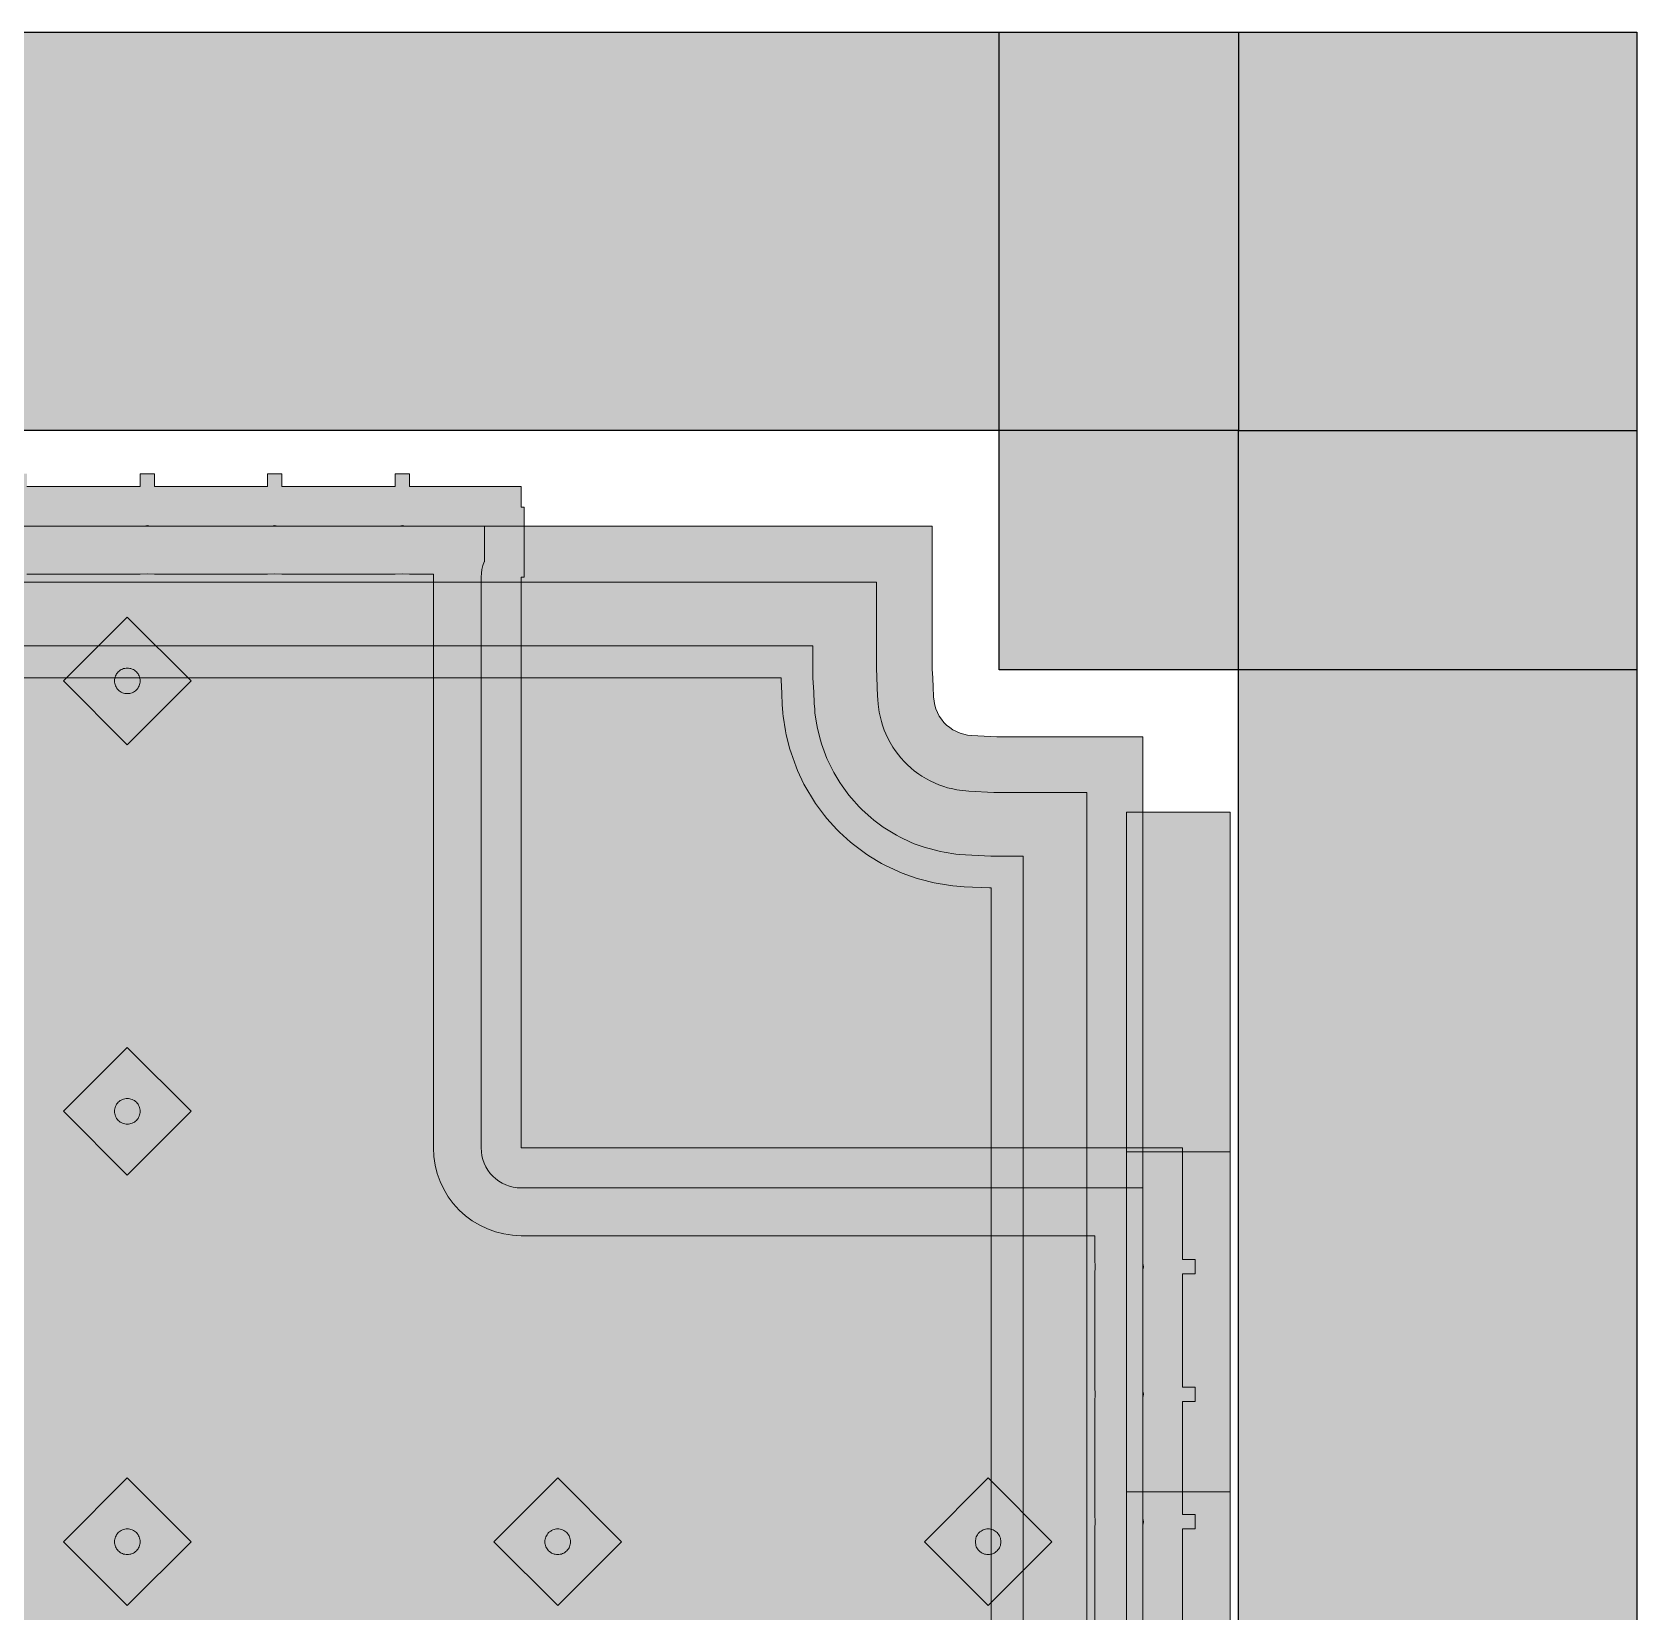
# Model space of a CAD drawing. Header units: metres. Extents: x 2172.2 to 2210.6, y 415.3 to 458.1.
# Drawn here: x 2192.755 to 2193.761, y 452.85 to 453.841 of the extents above; entities that cross this region are included whole.
import ezdxf

# ---------------------------------------------------------------- set-up
doc = ezdxf.new("R2010")
doc.units = ezdxf.units.M
for name, color, linetype, lineweight in [('NC_N1_BANQUETTES', 7, 'CONTINUOUS', 13), ('NC_N1_COLUMNS', 8, 'CONTINUOUS', 25), ('NC_N1_FLOOR_DECOR', 32, 'CONTINUOUS', 13), ('NC_N1_WALL_DECOR', 32, 'CONTINUOUS', 13), ('NC_N1_WALLS', 7, 'CONTINUOUS', 25)]:
    doc.layers.add(name, color=color, linetype=linetype, lineweight=lineweight)

# ---------------------------------------------------------------- blocks, each defined once
blk = doc.blocks.new('NC_N1_ARCHITECTURE')
at = {"layer": 'NC_N1_COLUMNS', "true_color": 0xe6e9ea}
blk.add_hatch(color=256, dxfattribs=at).paths.add_polyline_path([(3.361422, 19.841093), (3.761418, 19.841093), (3.761418, 19.441099), (3.36142, 19.441145)])
at = {"layer": 'NC_N1_WALLS', "true_color": 0xe7e6e1}
for points in [[(2.13642, 19.841097), (3.51142, 19.841097), (3.51142, 19.591097), (2.13642, 19.591097)], [(3.51142, 19.591097), (3.76142, 19.591097), (3.76142, 18.216097), (3.51142, 18.216097)]]:
    blk.add_hatch(color=256, dxfattribs=at).paths.add_polyline_path(points)
at = {"layer": 'NC_N1_COLUMNS', "linetype": 'CONTINUOUS', "lineweight": -2}
blk.add_lwpolyline([(3.361422, 19.841093), (3.761418, 19.841093), (3.761418, 19.441099), (3.36142, 19.441145)], close=True, dxfattribs=at)
at = {"layer": 'NC_N1_WALLS', "linetype": 'CONTINUOUS', "lineweight": -2}
for points in [[(2.13642, 19.841097), (3.51142, 19.841097), (3.51142, 19.591097), (2.13642, 19.591097)], [(3.51142, 19.591097), (3.76142, 19.591097), (3.76142, 18.216097), (3.51142, 18.216097)]]:
    blk.add_lwpolyline(points, close=True, dxfattribs=at)
blk = doc.blocks.new('NC_N1_MIXED_FLOOR_TRIANGLE_L_1')
at = {"true_color": 0xeff0ee}
h = blk.add_hatch(color=256, dxfattribs=at)
h.dxf.hatch_style = 1
h.paths.add_polyline_path([(3.3202, 19.4236), (3.3203, 19.423), (3.3205, 19.4212), (3.3209, 19.4188), (3.3217, 19.4165), (3.3226, 19.4142), (3.3238, 19.412), (3.3251, 19.41), (3.3267, 19.4081), (3.3284, 19.4064), (3.3303, 19.4048), (3.3323, 19.4034), (3.3345, 19.4023), (3.3368, 19.4013), (3.3391, 19.4006), (3.3415, 19.4001), (3.344, 19.3999), (3.3598, 19.3991), (3.3611, 19.3991), (3.4514, 19.3991), (3.4514, 11.707), (-4.3727, 19.5311), (3.3194, 19.5311), (3.3194, 19.4968), (3.3194, 19.4407), (3.3195, 19.4395), (3.3199, 19.4308)])
at = {"color": 0, "linetype": 'CONTINUOUS', "lineweight": -2, "true_color": 0xa5b2b8}
blk.add_lwpolyline([(-4.3727, 19.5311), (3.3194, 19.5311), (3.3194, 19.4968), (3.3194, 19.4407), (3.3195, 19.4395), (3.3199, 19.4308), (3.3202, 19.4236), (3.3203, 19.423), (3.3205, 19.4212), (3.3209, 19.4188), (3.3217, 19.4165), (3.3226, 19.4142), (3.3238, 19.412), (3.3251, 19.41), (3.3267, 19.4081), (3.3284, 19.4064), (3.3303, 19.4048), (3.3323, 19.4034), (3.3345, 19.4023), (3.3368, 19.4013), (3.3391, 19.4006), (3.3415, 19.4001), (3.344, 19.3999), (3.3598, 19.3991), (3.3611, 19.3991), (3.4514, 19.3991), (3.4514, 11.707)], dxfattribs=at)
at = {"color": 0, "linetype": 'CONTINUOUS', "lineweight": -2, "true_color": 0xa38246}
for points in [[(-4.2882, 19.4961), (3.2844, 19.4961), (3.2844, 19.4407), (3.2844, 19.4399), (3.2845, 19.4386), (3.2845, 19.4378), (3.2849, 19.4291), (3.2853, 19.4219), (3.2854, 19.4202), (3.2855, 19.4196), (3.2856, 19.4178), (3.2861, 19.4144), (3.2866, 19.412), (3.2875, 19.4086), (3.2882, 19.4063), (3.2893, 19.4031), (3.2903, 19.4008), (3.2917, 19.3977), (3.2929, 19.3955), (3.2947, 19.3926), (3.296, 19.3905), (3.2981, 19.3878), (3.2996, 19.3859), (3.3019, 19.3833), (3.3037, 19.3816), (3.3062, 19.3793), (3.3081, 19.3777), (3.3109, 19.3757), (3.3129, 19.3743), (3.3158, 19.3726), (3.318, 19.3714), (3.3211, 19.3699), (3.3234, 19.369), (3.3266, 19.3678), (3.329, 19.3671), (3.3323, 19.3663), (3.3347, 19.3658), (3.3381, 19.3653), (3.3405, 19.3651), (3.3423, 19.3649), (3.3581, 19.3642), (3.359, 19.3641), (3.3602, 19.3641), (3.3611, 19.3641), (3.4164, 19.3641), (3.4164, 11.7915)], [(-4.1433, 19.4361), (3.2245, 19.4361), (3.2246, 19.4348), (3.225, 19.4262), (3.2253, 19.419), (3.2257, 19.4143), (3.2257, 19.4137), (3.2259, 19.4119), (3.2273, 19.4027), (3.2278, 19.4003), (3.23, 19.3912), (3.2308, 19.3889), (3.2339, 19.3801), (3.2348, 19.3778), (3.2388, 19.3694), (3.24, 19.3672), (3.2448, 19.3592), (3.2461, 19.3572), (3.2517, 19.3497), (3.2532, 19.3478), (3.2595, 19.3409), (3.2612, 19.3392), (3.2681, 19.3329), (3.27, 19.3314), (3.2775, 19.3258), (3.2796, 19.3244), (3.2876, 19.3196), (3.2897, 19.3185), (3.2982, 19.3145), (3.3004, 19.3136), (3.3092, 19.3104), (3.3115, 19.3097), (3.3206, 19.3074), (3.323, 19.307), (3.3322, 19.3056), (3.3347, 19.3054), (3.3393, 19.305), (3.3552, 19.3042), (3.3564, 19.3042), (3.3564, 11.9364)]]:
    blk.add_lwpolyline(points, dxfattribs=at)
at = {"color": 0, "linetype": 'CONTINUOUS', "lineweight": -2, "true_color": 0x778fa0}
blk.add_lwpolyline([(-4.1916, 19.4561), (3.2444, 19.4561), (3.2444, 19.4407), (3.2444, 19.4389), (3.2445, 19.4377), (3.2445, 19.4358), (3.245, 19.4272), (3.2453, 19.42), (3.2456, 19.4163), (3.2457, 19.4157), (3.2458, 19.4139), (3.2469, 19.4066), (3.2474, 19.4042), (3.2492, 19.397), (3.2499, 19.3947), (3.2524, 19.3878), (3.2533, 19.3855), (3.2565, 19.3788), (3.2576, 19.3767), (3.2614, 19.3704), (3.2628, 19.3683), (3.2671, 19.3624), (3.2687, 19.3605), (3.2736, 19.3551), (3.2754, 19.3533), (3.2808, 19.3484), (3.2827, 19.3468), (3.2886, 19.3424), (3.2907, 19.3411), (3.297, 19.3373), (3.2992, 19.3361), (3.3058, 19.333), (3.3081, 19.332), (3.315, 19.3296), (3.3174, 19.3289), (3.3245, 19.3271), (3.3269, 19.3266), (3.3342, 19.3255), (3.3366, 19.3253), (3.3403, 19.325), (3.3561, 19.3242), (3.358, 19.3241), (3.3592, 19.3241), (3.3611, 19.3241), (3.3764, 19.3241), (3.3764, 11.8881)], dxfattribs=at)
blk = doc.blocks.new('NC_N1_UNIQUE_WALL_COMPOSITION_10')
at = {"true_color": 0xf6f5ef}
h = blk.add_hatch(color=256, dxfattribs=at)
h.dxf.hatch_style = 1
h.paths.add_polyline_path([(0.5328, -0.065), (0.5328, 0), (-0.5328, 0), (-0.5328, -0.065)])
at = {"color": 0, "linetype": 'CONTINUOUS', "lineweight": -2, "true_color": 0xa38246}
blk.add_lwpolyline([(0.5328, -0.065), (0.5328, 0), (-0.5328, 0), (-0.5328, -0.065)], close=True, dxfattribs=at)
for points in [[(-0.3197, -0.065), (-0.3197, 0)], [(-0.1066, -0.065), (-0.1066, 0)]]:
    blk.add_lwpolyline(points, dxfattribs=at)
blk = doc.blocks.new('NC_N1_TRIANGLE_L_BANQUETTE')
at = {"true_color": 0x778fa0}
h = blk.add_hatch(color=256, dxfattribs=at)
h.dxf.hatch_style = 1
h.paths.add_polyline_path([(0.027, 0.92), (0.027, 0.929), (0.035, 0.929), (0.035, 1), (0.027, 1), (0.027, 1.009), (0.035, 1.009), (0.035, 1.08), (0.027, 1.08), (0.027, 1.089), (0.035, 1.089), (0.035, 1.16), (0.027, 1.16), (0.027, 1.169), (0.035, 1.169), (0.035, 1.24), (0.027, 1.24), (0.027, 1.249), (0.035, 1.249), (0.035, 1.32), (0.027, 1.32), (0.027, 1.329), (0.035, 1.329), (0.035, 1.4), (0.027, 1.4), (0.027, 1.409), (0.035, 1.409), (0.035, 1.48), (0.027, 1.48), (0.027, 1.489), (0.035, 1.489), (0.035, 1.56), (0.027, 1.56), (0.027, 1.569), (0.035, 1.569), (0.035, 1.64), (0.027, 1.64), (0.027, 1.649), (0.035, 1.649), (0.035, 1.72), (0.027, 1.72), (0.027, 1.729), (0.035, 1.729), (0.035, 1.8), (0.027, 1.8), (0.027, 1.809), (0.035, 1.809), (0.035, 1.88), (0.027, 1.88), (0.027, 1.889), (0.035, 1.889), (0.035, 1.96), (0.027, 1.96), (0.027, 1.969), (0.035, 1.969), (0.035, 2.04), (0.027, 2.04), (0.027, 2.049), (0.035, 2.049), (0.035, 2.12), (0.027, 2.12), (0.027, 2.129), (0.035, 2.129), (0.035, 2.2), (0.027, 2.2), (0.027, 2.209), (0.035, 2.209), (0.035, 2.28), (0.027, 2.28), (0.027, 2.289), (0.035, 2.289), (0.035, 2.36), (0.027, 2.36), (0.027, 2.369), (0.035, 2.369), (0.035, 2.44), (0.027, 2.44), (0.027, 2.449), (0.035, 2.449), (0.035, 2.52), (0.027, 2.52), (0.027, 2.529), (0.035, 2.529), (0.035, 2.6), (0.027, 2.6), (0.027, 2.609), (0.035, 2.609), (0.035, 2.68), (0.027, 2.68), (0.027, 2.689), (0.035, 2.689), (0.035, 2.76), (0.027, 2.76), (0.027, 2.769), (0.035, 2.769), (0.035, 2.84), (0.027, 2.84), (0.027, 2.849), (0.035, 2.849), (0.035, 2.92), (0.027, 2.92), (0.027, 2.929), (0.035, 2.929), (0.035, 3), (0.027, 3), (0.027, 3.009), (0.035, 3.009), (0.035, 3.08), (0.027, 3.08), (0.027, 3.089), (0.035, 3.089), (0.035, 3.16), (0.027, 3.16), (0.027, 3.169), (0.035, 3.169), (0.035, 3.24), (0.027, 3.24), (0.027, 3.249), (0.035, 3.249), (0.035, 3.32), (0.027, 3.32), (0.027, 3.329), (0.035, 3.329), (0.035, 3.4), (0.027, 3.4), (0.027, 3.409), (0.035, 3.409), (0.035, 3.48), (0.027, 3.48), (0.027, 3.489), (0.035, 3.489), (0.035, 3.56), (0.027, 3.56), (0.027, 3.569), (0.035, 3.569), (0.035, 3.64), (0.027, 3.64), (0.027, 3.649), (0.035, 3.649), (0.035, 3.72), (0.027, 3.72), (0.027, 3.729), (0.035, 3.729), (0.035, 3.8), (0.027, 3.8), (0.027, 3.809), (0.035, 3.809), (0.035, 3.88), (0.027, 3.88), (0.027, 3.889), (0.035, 3.889), (0.035, 3.96), (0.027, 3.96), (0.027, 3.969), (0.035, 3.969), (0.035, 4.04), (0.027, 4.04), (0.027, 4.049), (0.035, 4.049), (0.035, 4.12), (0.027, 4.12), (0.027, 4.129), (0.035, 4.129), (0.035, 4.2), (0.027, 4.2), (0.027, 4.209), (0.035, 4.209), (0.035, 4.28), (0.027, 4.28), (0.027, 4.289), (0.035, 4.289), (0.035, 4.35), (0.8, 4.35), (0.8, 0.8), (4.35, 0.8), (4.35, 0.035), (4.289, 0.035), (4.289, 0.027), (4.28, 0.027), (4.28, 0.035), (4.209, 0.035), (4.209, 0.027), (4.2, 0.027), (4.2, 0.035), (4.129, 0.035), (4.129, 0.027), (4.12, 0.027), (4.12, 0.035), (4.049, 0.035), (4.049, 0.027), (4.04, 0.027), (4.04, 0.035), (3.969, 0.035), (3.969, 0.027), (3.96, 0.027), (3.96, 0.035), (3.889, 0.035), (3.889, 0.027), (3.88, 0.027), (3.88, 0.035), (3.809, 0.035), (3.809, 0.027), (3.8, 0.027), (3.8, 0.035), (3.729, 0.035), (3.729, 0.027), (3.72, 0.027), (3.72, 0.035), (3.649, 0.035), (3.649, 0.027), (3.64, 0.027), (3.64, 0.035), (3.569, 0.035), (3.569, 0.027), (3.56, 0.027), (3.56, 0.035), (3.489, 0.035), (3.489, 0.027), (3.48, 0.027), (3.48, 0.035), (3.409, 0.035), (3.409, 0.027), (3.4, 0.027), (3.4, 0.035), (3.329, 0.035), (3.329, 0.027), (3.32, 0.027), (3.32, 0.035), (3.249, 0.035), (3.249, 0.027), (3.24, 0.027), (3.24, 0.035), (3.169, 0.035), (3.169, 0.027), (3.16, 0.027), (3.16, 0.035), (3.089, 0.035), (3.089, 0.027), (3.08, 0.027), (3.08, 0.035), (3.009, 0.035), (3.009, 0.027), (3, 0.027), (3, 0.035), (2.929, 0.035), (2.929, 0.027), (2.92, 0.027), (2.92, 0.035), (2.849, 0.035), (2.849, 0.027), (2.84, 0.027), (2.84, 0.035), (2.769, 0.035), (2.769, 0.027), (2.76, 0.027), (2.76, 0.035), (2.689, 0.035), (2.689, 0.027), (2.68, 0.027), (2.68, 0.035), (2.609, 0.035), (2.609, 0.027), (2.6, 0.027), (2.6, 0.035), (2.529, 0.035), (2.529, 0.027), (2.52, 0.027), (2.52, 0.035), (2.449, 0.035), (2.449, 0.027), (2.44, 0.027), (2.44, 0.035), (2.369, 0.035), (2.369, 0.027), (2.36, 0.027), (2.36, 0.035), (2.289, 0.035), (2.289, 0.027), (2.28, 0.027), (2.28, 0.035), (2.209, 0.035), (2.209, 0.027), (2.2, 0.027), (2.2, 0.035), (2.129, 0.035), (2.129, 0.027), (2.12, 0.027), (2.12, 0.035), (2.049, 0.035), (2.049, 0.027), (2.04, 0.027), (2.04, 0.035), (1.969, 0.035), (1.969, 0.027), (1.96, 0.027), (1.96, 0.035), (1.889, 0.035), (1.889, 0.027), (1.88, 0.027), (1.88, 0.035), (1.809, 0.035), (1.809, 0.027), (1.8, 0.027), (1.8, 0.035), (1.729, 0.035), (1.729, 0.027), (1.72, 0.027), (1.72, 0.035), (1.649, 0.035), (1.649, 0.027), (1.64, 0.027), (1.64, 0.035), (1.569, 0.035), (1.569, 0.027), (1.56, 0.027), (1.56, 0.035), (1.489, 0.035), (1.489, 0.027), (1.48, 0.027), (1.48, 0.035), (1.409, 0.035), (1.409, 0.027), (1.4, 0.027), (1.4, 0.035), (1.329, 0.035), (1.329, 0.027), (1.32, 0.027), (1.32, 0.035), (1.249, 0.035), (1.249, 0.027), (1.24, 0.027), (1.24, 0.035), (1.169, 0.035), (1.169, 0.027), (1.16, 0.027), (1.16, 0.035), (1.089, 0.035), (1.089, 0.027), (1.08, 0.027), (1.08, 0.035), (1.009, 0.035), (1.009, 0.027), (1, 0.027), (1, 0.035), (0.929, 0.035), (0.929, 0.027), (0.92, 0.027), (0.92, 0.035), (0.849, 0.035), (0.849, 0.027), (0.84, 0.027), (0.84, 0.035), (0.769, 0.035), (0.769, 0.027), (0.76, 0.027), (0.76, 0.035), (0.689, 0.035), (0.689, 0.027), (0.68, 0.027), (0.68, 0.035), (0.609, 0.035), (0.609, 0.027), (0.6, 0.027), (0.6, 0.035), (0.529, 0.035), (0.529, 0.027), (0.52, 0.027), (0.52, 0.035), (0.45, 0.035), (0.45, 0.048), (0.448, 0.048), (0.448, 0.092), (0.45, 0.092), (0.45, 0.45), (0.035, 0.45), (0.035, 0.52), (0.027, 0.52), (0.027, 0.529), (0.035, 0.529), (0.035, 0.6), (0.027, 0.6), (0.027, 0.609), (0.035, 0.609), (0.035, 0.68), (0.027, 0.68), (0.027, 0.689), (0.035, 0.689), (0.035, 0.76), (0.027, 0.76), (0.027, 0.769), (0.035, 0.769), (0.035, 0.84), (0.027, 0.84), (0.027, 0.849), (0.035, 0.849), (0.035, 0.92)])
at = {"true_color": 0xa38246}
h = blk.add_hatch(color=256, dxfattribs=at)
h.dxf.hatch_style = 1
h.paths.add_polyline_path([(0.165, 0.697), (0.165, 0.6962), (0.1648, 0.6954), (0.1647, 0.6947), (0.1644, 0.6939), (0.1641, 0.6932), (0.1637, 0.6926), (0.1632, 0.6919), (0.1627, 0.6913), (0.1621, 0.6908), (0.1614, 0.6903), (0.1608, 0.6899), (0.1601, 0.6896), (0.1593, 0.6893), (0.1586, 0.6892), (0.1578, 0.689), (0.157, 0.689), (0.1562, 0.689), (0.1554, 0.6892), (0.1547, 0.6893), (0.1539, 0.6896), (0.1532, 0.6899), (0.1526, 0.6903), (0.1519, 0.6908), (0.1513, 0.6913), (0.1508, 0.6919), (0.1503, 0.6926), (0.1499, 0.6932), (0.1496, 0.6939), (0.1493, 0.6947), (0.1492, 0.6954), (0.149, 0.6962), (0.149, 0.697), (0.149, 0.6978), (0.1492, 0.6986), (0.1493, 0.6993), (0.1496, 0.7001), (0.1499, 0.7008), (0.1503, 0.7014), (0.1508, 0.7021), (0.1513, 0.7027), (0.1519, 0.7032), (0.1526, 0.7037), (0.1532, 0.7041), (0.1539, 0.7044), (0.1547, 0.7047), (0.1554, 0.7048), (0.1562, 0.705), (0.157, 0.705), (0.1578, 0.705), (0.1586, 0.7048), (0.1593, 0.7047), (0.1601, 0.7044), (0.1608, 0.7041), (0.1614, 0.7037), (0.1621, 0.7032), (0.1627, 0.7027), (0.1632, 0.7021), (0.1637, 0.7014), (0.1641, 0.7008), (0.1644, 0.7001), (0.1647, 0.6993), (0.1648, 0.6986), (0.165, 0.6978)])
h = blk.add_hatch(color=256, dxfattribs=at)
h.dxf.hatch_style = 1
h.paths.add_polyline_path([(0.435, 0.697), (0.435, 0.6962), (0.4348, 0.6954), (0.4347, 0.6947), (0.4344, 0.6939), (0.4341, 0.6932), (0.4337, 0.6926), (0.4332, 0.6919), (0.4327, 0.6913), (0.4321, 0.6908), (0.4314, 0.6903), (0.4308, 0.6899), (0.4301, 0.6896), (0.4293, 0.6893), (0.4286, 0.6892), (0.4278, 0.689), (0.427, 0.689), (0.4262, 0.689), (0.4254, 0.6892), (0.4247, 0.6893), (0.4239, 0.6896), (0.4232, 0.6899), (0.4226, 0.6903), (0.4219, 0.6908), (0.4213, 0.6913), (0.4208, 0.6919), (0.4203, 0.6926), (0.4199, 0.6932), (0.4196, 0.6939), (0.4193, 0.6947), (0.4192, 0.6954), (0.419, 0.6962), (0.419, 0.697), (0.419, 0.6978), (0.4192, 0.6986), (0.4193, 0.6993), (0.4196, 0.7001), (0.4199, 0.7008), (0.4203, 0.7014), (0.4208, 0.7021), (0.4213, 0.7027), (0.4219, 0.7032), (0.4226, 0.7037), (0.4232, 0.7041), (0.4239, 0.7044), (0.4247, 0.7047), (0.4254, 0.7048), (0.4262, 0.705), (0.427, 0.705), (0.4278, 0.705), (0.4286, 0.7048), (0.4293, 0.7047), (0.4301, 0.7044), (0.4308, 0.7041), (0.4314, 0.7037), (0.4321, 0.7032), (0.4327, 0.7027), (0.4332, 0.7021), (0.4337, 0.7014), (0.4341, 0.7008), (0.4344, 0.7001), (0.4347, 0.6993), (0.4348, 0.6986), (0.435, 0.6978)])
h = blk.add_hatch(color=256, dxfattribs=at)
h.dxf.hatch_style = 1
h.paths.add_polyline_path([(0.705, 0.697), (0.705, 0.6962), (0.7048, 0.6954), (0.7047, 0.6947), (0.7044, 0.6939), (0.7041, 0.6932), (0.7037, 0.6926), (0.7032, 0.6919), (0.7027, 0.6913), (0.7021, 0.6908), (0.7014, 0.6903), (0.7008, 0.6899), (0.7001, 0.6896), (0.6993, 0.6893), (0.6986, 0.6892), (0.6978, 0.689), (0.697, 0.689), (0.6962, 0.689), (0.6954, 0.6892), (0.6947, 0.6893), (0.6939, 0.6896), (0.6932, 0.6899), (0.6926, 0.6903), (0.6919, 0.6908), (0.6913, 0.6913), (0.6908, 0.6919), (0.6903, 0.6926), (0.6899, 0.6932), (0.6896, 0.6939), (0.6893, 0.6947), (0.6892, 0.6954), (0.689, 0.6962), (0.689, 0.697), (0.689, 0.6978), (0.6892, 0.6986), (0.6893, 0.6993), (0.6896, 0.7001), (0.6899, 0.7008), (0.6903, 0.7014), (0.6908, 0.7021), (0.6913, 0.7027), (0.6919, 0.7032), (0.6926, 0.7037), (0.6932, 0.7041), (0.6939, 0.7044), (0.6947, 0.7047), (0.6954, 0.7048), (0.6962, 0.705), (0.697, 0.705), (0.6978, 0.705), (0.6986, 0.7048), (0.6993, 0.7047), (0.7001, 0.7044), (0.7008, 0.7041), (0.7014, 0.7037), (0.7021, 0.7032), (0.7027, 0.7027), (0.7032, 0.7021), (0.7037, 0.7014), (0.7041, 0.7008), (0.7044, 0.7001), (0.7047, 0.6993), (0.7048, 0.6986), (0.705, 0.6978)])
h = blk.add_hatch(color=256, dxfattribs=at)
h.dxf.hatch_style = 1
h.paths.add_polyline_path([(0.705, 0.427), (0.705, 0.4262), (0.7048, 0.4254), (0.7047, 0.4247), (0.7044, 0.4239), (0.7041, 0.4232), (0.7037, 0.4226), (0.7032, 0.4219), (0.7027, 0.4213), (0.7021, 0.4208), (0.7014, 0.4203), (0.7008, 0.4199), (0.7001, 0.4196), (0.6993, 0.4193), (0.6986, 0.4192), (0.6978, 0.419), (0.697, 0.419), (0.6962, 0.419), (0.6954, 0.4192), (0.6947, 0.4193), (0.6939, 0.4196), (0.6932, 0.4199), (0.6926, 0.4203), (0.6919, 0.4208), (0.6913, 0.4213), (0.6908, 0.4219), (0.6903, 0.4226), (0.6899, 0.4232), (0.6896, 0.4239), (0.6893, 0.4247), (0.6892, 0.4254), (0.689, 0.4262), (0.689, 0.427), (0.689, 0.4278), (0.6892, 0.4286), (0.6893, 0.4293), (0.6896, 0.4301), (0.6899, 0.4308), (0.6903, 0.4314), (0.6908, 0.4321), (0.6913, 0.4327), (0.6919, 0.4332), (0.6926, 0.4337), (0.6932, 0.4341), (0.6939, 0.4344), (0.6947, 0.4347), (0.6954, 0.4348), (0.6962, 0.435), (0.697, 0.435), (0.6978, 0.435), (0.6986, 0.4348), (0.6993, 0.4347), (0.7001, 0.4344), (0.7008, 0.4341), (0.7014, 0.4337), (0.7021, 0.4332), (0.7027, 0.4327), (0.7032, 0.4321), (0.7037, 0.4314), (0.7041, 0.4308), (0.7044, 0.4301), (0.7047, 0.4293), (0.7048, 0.4286), (0.705, 0.4278)])
h = blk.add_hatch(color=256, dxfattribs=at)
h.dxf.hatch_style = 1
h.paths.add_polyline_path([(0.705, 0.157), (0.705, 0.1562), (0.7048, 0.1554), (0.7047, 0.1547), (0.7044, 0.1539), (0.7041, 0.1532), (0.7037, 0.1526), (0.7032, 0.1519), (0.7027, 0.1513), (0.7021, 0.1508), (0.7014, 0.1503), (0.7008, 0.1499), (0.7001, 0.1496), (0.6993, 0.1493), (0.6986, 0.1492), (0.6978, 0.149), (0.697, 0.149), (0.6962, 0.149), (0.6954, 0.1492), (0.6947, 0.1493), (0.6939, 0.1496), (0.6932, 0.1499), (0.6926, 0.1503), (0.6919, 0.1508), (0.6913, 0.1513), (0.6908, 0.1519), (0.6903, 0.1526), (0.6899, 0.1532), (0.6896, 0.1539), (0.6893, 0.1547), (0.6892, 0.1554), (0.689, 0.1562), (0.689, 0.157), (0.689, 0.1578), (0.6892, 0.1586), (0.6893, 0.1593), (0.6896, 0.1601), (0.6899, 0.1608), (0.6903, 0.1614), (0.6908, 0.1621), (0.6913, 0.1627), (0.6919, 0.1632), (0.6926, 0.1637), (0.6932, 0.1641), (0.6939, 0.1644), (0.6947, 0.1647), (0.6954, 0.1648), (0.6962, 0.165), (0.697, 0.165), (0.6978, 0.165), (0.6986, 0.1648), (0.6993, 0.1647), (0.7001, 0.1644), (0.7008, 0.1641), (0.7014, 0.1637), (0.7021, 0.1632), (0.7027, 0.1627), (0.7032, 0.1621), (0.7037, 0.1614), (0.7041, 0.1608), (0.7044, 0.1601), (0.7047, 0.1593), (0.7048, 0.1586), (0.705, 0.1578)])
at = {"color": 0, "linetype": 'CONTINUOUS', "lineweight": -2, "true_color": 0x2d3540}
blk.add_lwpolyline([(0.76, 0.035), (0.689, 0.035), (0.689, 0.027), (0.68, 0.027), (0.68, 0.035), (0.609, 0.035), (0.609, 0.027), (0.6, 0.027), (0.6, 0.035), (0.529, 0.035), (0.529, 0.027), (0.52, 0.027), (0.52, 0.035), (0.45, 0.035), (0.45, 0.048), (0.448, 0.048), (0.448, 0.092), (0.45, 0.092), (0.45, 0.45), (0.035, 0.45), (0.035, 0.52), (0.027, 0.52), (0.027, 0.529), (0.035, 0.529), (0.035, 0.6), (0.027, 0.6), (0.027, 0.609), (0.035, 0.609), (0.035, 0.68), (0.027, 0.68), (0.027, 0.689), (0.035, 0.689), (0.035, 0.76)], dxfattribs=at)
at = {"color": 0, "linetype": 'CONTINUOUS', "lineweight": -2, "true_color": 0xa38246}
for points in [[(0.76, 0.06), (0.689, 0.06), (0.6865, 0.0599), (0.6845, 0.0596), (0.6825, 0.0599), (0.68, 0.06), (0.609, 0.06), (0.6065, 0.0599), (0.6045, 0.0596), (0.6025, 0.0599), (0.6, 0.06), (0.529, 0.06), (0.5265, 0.0599), (0.5245, 0.0596), (0.5225, 0.0599), (0.52, 0.06), (0.473, 0.06), (0.473, 0.0822), (0.4731, 0.0824), (0.4739, 0.0847), (0.4745, 0.0871), (0.4749, 0.0895), (0.475, 0.092), (0.475, 0.45), (0.4749, 0.4525), (0.4745, 0.4549), (0.4739, 0.4573), (0.4731, 0.4596), (0.472, 0.4618), (0.4708, 0.4639), (0.4693, 0.4659), (0.4677, 0.4677), (0.4659, 0.4693), (0.4639, 0.4708), (0.4618, 0.472), (0.4596, 0.4731), (0.4573, 0.4739), (0.4549, 0.4745), (0.4525, 0.4749), (0.45, 0.475), (0.06, 0.475), (0.06, 0.52), (0.0599, 0.5225), (0.0596, 0.5245), (0.0599, 0.5265), (0.06, 0.529), (0.06, 0.6), (0.0599, 0.6025), (0.0596, 0.6045), (0.0599, 0.6065), (0.06, 0.609), (0.06, 0.68), (0.0599, 0.6825), (0.0596, 0.6845), (0.0599, 0.6865), (0.06, 0.689), (0.06, 0.76)], [(0.76, 0.09), (0.689, 0.09), (0.6845, 0.0898), (0.68, 0.09), (0.609, 0.09), (0.6045, 0.0898), (0.6, 0.09), (0.529, 0.09), (0.5245, 0.0898), (0.52, 0.09), (0.5049, 0.09), (0.505, 0.092), (0.505, 0.45), (0.5047, 0.4554), (0.5039, 0.4607), (0.5026, 0.466), (0.5008, 0.471), (0.4985, 0.4759), (0.4957, 0.4806), (0.4925, 0.4849), (0.4889, 0.4889), (0.4849, 0.4925), (0.4806, 0.4957), (0.4759, 0.4985), (0.471, 0.5008), (0.466, 0.5026), (0.4607, 0.5039), (0.4554, 0.5047), (0.45, 0.505), (0.09, 0.505), (0.09, 0.52), (0.0898, 0.5245), (0.09, 0.529), (0.09, 0.6), (0.0898, 0.6045), (0.09, 0.609), (0.09, 0.68), (0.0898, 0.6845), (0.09, 0.689), (0.09, 0.76)]]:
    blk.add_lwpolyline(points, dxfattribs=at)
at = {"color": 0, "linetype": 'CONTINUOUS', "lineweight": -2, "true_color": 0xbfccd3}
for points in [[(0.157, 0.657), (0.197, 0.697), (0.157, 0.737), (0.117, 0.697)], [(0.427, 0.657), (0.467, 0.697), (0.427, 0.737), (0.387, 0.697)], [(0.697, 0.657), (0.737, 0.697), (0.697, 0.737), (0.657, 0.697)], [(0.697, 0.387), (0.737, 0.427), (0.697, 0.467), (0.657, 0.427)], [(0.697, 0.117), (0.737, 0.157), (0.697, 0.197), (0.657, 0.157)]]:
    blk.add_lwpolyline(points, close=True, dxfattribs=at)
at = {"color": 0, "linetype": 'CONTINUOUS', "lineweight": -2}
for points in [[(0.165, 0.697), (0.165, 0.6962), (0.1648, 0.6954), (0.1647, 0.6947), (0.1644, 0.6939), (0.1641, 0.6932), (0.1637, 0.6926), (0.1632, 0.6919), (0.1627, 0.6913), (0.1621, 0.6908), (0.1614, 0.6903), (0.1608, 0.6899), (0.1601, 0.6896), (0.1593, 0.6893), (0.1586, 0.6892), (0.1578, 0.689), (0.157, 0.689), (0.1562, 0.689), (0.1554, 0.6892), (0.1547, 0.6893), (0.1539, 0.6896), (0.1532, 0.6899), (0.1526, 0.6903), (0.1519, 0.6908), (0.1513, 0.6913), (0.1508, 0.6919), (0.1503, 0.6926), (0.1499, 0.6932), (0.1496, 0.6939), (0.1493, 0.6947), (0.1492, 0.6954), (0.149, 0.6962), (0.149, 0.697), (0.149, 0.6978), (0.1492, 0.6986), (0.1493, 0.6993), (0.1496, 0.7001), (0.1499, 0.7008), (0.1503, 0.7014), (0.1508, 0.7021), (0.1513, 0.7027), (0.1519, 0.7032), (0.1526, 0.7037), (0.1532, 0.7041), (0.1539, 0.7044), (0.1547, 0.7047), (0.1554, 0.7048), (0.1562, 0.705), (0.157, 0.705), (0.1578, 0.705), (0.1586, 0.7048), (0.1593, 0.7047), (0.1601, 0.7044), (0.1608, 0.7041), (0.1614, 0.7037), (0.1621, 0.7032), (0.1627, 0.7027), (0.1632, 0.7021), (0.1637, 0.7014), (0.1641, 0.7008), (0.1644, 0.7001), (0.1647, 0.6993), (0.1648, 0.6986), (0.165, 0.6978)], [(0.435, 0.697), (0.435, 0.6962), (0.4348, 0.6954), (0.4347, 0.6947), (0.4344, 0.6939), (0.4341, 0.6932), (0.4337, 0.6926), (0.4332, 0.6919), (0.4327, 0.6913), (0.4321, 0.6908), (0.4314, 0.6903), (0.4308, 0.6899), (0.4301, 0.6896), (0.4293, 0.6893), (0.4286, 0.6892), (0.4278, 0.689), (0.427, 0.689), (0.4262, 0.689), (0.4254, 0.6892), (0.4247, 0.6893), (0.4239, 0.6896), (0.4232, 0.6899), (0.4226, 0.6903), (0.4219, 0.6908), (0.4213, 0.6913), (0.4208, 0.6919), (0.4203, 0.6926), (0.4199, 0.6932), (0.4196, 0.6939), (0.4193, 0.6947), (0.4192, 0.6954), (0.419, 0.6962), (0.419, 0.697), (0.419, 0.6978), (0.4192, 0.6986), (0.4193, 0.6993), (0.4196, 0.7001), (0.4199, 0.7008), (0.4203, 0.7014), (0.4208, 0.7021), (0.4213, 0.7027), (0.4219, 0.7032), (0.4226, 0.7037), (0.4232, 0.7041), (0.4239, 0.7044), (0.4247, 0.7047), (0.4254, 0.7048), (0.4262, 0.705), (0.427, 0.705), (0.4278, 0.705), (0.4286, 0.7048), (0.4293, 0.7047), (0.4301, 0.7044), (0.4308, 0.7041), (0.4314, 0.7037), (0.4321, 0.7032), (0.4327, 0.7027), (0.4332, 0.7021), (0.4337, 0.7014), (0.4341, 0.7008), (0.4344, 0.7001), (0.4347, 0.6993), (0.4348, 0.6986), (0.435, 0.6978)], [(0.705, 0.697), (0.705, 0.6962), (0.7048, 0.6954), (0.7047, 0.6947), (0.7044, 0.6939), (0.7041, 0.6932), (0.7037, 0.6926), (0.7032, 0.6919), (0.7027, 0.6913), (0.7021, 0.6908), (0.7014, 0.6903), (0.7008, 0.6899), (0.7001, 0.6896), (0.6993, 0.6893), (0.6986, 0.6892), (0.6978, 0.689), (0.697, 0.689), (0.6962, 0.689), (0.6954, 0.6892), (0.6947, 0.6893), (0.6939, 0.6896), (0.6932, 0.6899), (0.6926, 0.6903), (0.6919, 0.6908), (0.6913, 0.6913), (0.6908, 0.6919), (0.6903, 0.6926), (0.6899, 0.6932), (0.6896, 0.6939), (0.6893, 0.6947), (0.6892, 0.6954), (0.689, 0.6962), (0.689, 0.697), (0.689, 0.6978), (0.6892, 0.6986), (0.6893, 0.6993), (0.6896, 0.7001), (0.6899, 0.7008), (0.6903, 0.7014), (0.6908, 0.7021), (0.6913, 0.7027), (0.6919, 0.7032), (0.6926, 0.7037), (0.6932, 0.7041), (0.6939, 0.7044), (0.6947, 0.7047), (0.6954, 0.7048), (0.6962, 0.705), (0.697, 0.705), (0.6978, 0.705), (0.6986, 0.7048), (0.6993, 0.7047), (0.7001, 0.7044), (0.7008, 0.7041), (0.7014, 0.7037), (0.7021, 0.7032), (0.7027, 0.7027), (0.7032, 0.7021), (0.7037, 0.7014), (0.7041, 0.7008), (0.7044, 0.7001), (0.7047, 0.6993), (0.7048, 0.6986), (0.705, 0.6978)], [(0.705, 0.427), (0.705, 0.4262), (0.7048, 0.4254), (0.7047, 0.4247), (0.7044, 0.4239), (0.7041, 0.4232), (0.7037, 0.4226), (0.7032, 0.4219), (0.7027, 0.4213), (0.7021, 0.4208), (0.7014, 0.4203), (0.7008, 0.4199), (0.7001, 0.4196), (0.6993, 0.4193), (0.6986, 0.4192), (0.6978, 0.419), (0.697, 0.419), (0.6962, 0.419), (0.6954, 0.4192), (0.6947, 0.4193), (0.6939, 0.4196), (0.6932, 0.4199), (0.6926, 0.4203), (0.6919, 0.4208), (0.6913, 0.4213), (0.6908, 0.4219), (0.6903, 0.4226), (0.6899, 0.4232), (0.6896, 0.4239), (0.6893, 0.4247), (0.6892, 0.4254), (0.689, 0.4262), (0.689, 0.427), (0.689, 0.4278), (0.6892, 0.4286), (0.6893, 0.4293), (0.6896, 0.4301), (0.6899, 0.4308), (0.6903, 0.4314), (0.6908, 0.4321), (0.6913, 0.4327), (0.6919, 0.4332), (0.6926, 0.4337), (0.6932, 0.4341), (0.6939, 0.4344), (0.6947, 0.4347), (0.6954, 0.4348), (0.6962, 0.435), (0.697, 0.435), (0.6978, 0.435), (0.6986, 0.4348), (0.6993, 0.4347), (0.7001, 0.4344), (0.7008, 0.4341), (0.7014, 0.4337), (0.7021, 0.4332), (0.7027, 0.4327), (0.7032, 0.4321), (0.7037, 0.4314), (0.7041, 0.4308), (0.7044, 0.4301), (0.7047, 0.4293), (0.7048, 0.4286), (0.705, 0.4278)], [(0.705, 0.157), (0.705, 0.1562), (0.7048, 0.1554), (0.7047, 0.1547), (0.7044, 0.1539), (0.7041, 0.1532), (0.7037, 0.1526), (0.7032, 0.1519), (0.7027, 0.1513), (0.7021, 0.1508), (0.7014, 0.1503), (0.7008, 0.1499), (0.7001, 0.1496), (0.6993, 0.1493), (0.6986, 0.1492), (0.6978, 0.149), (0.697, 0.149), (0.6962, 0.149), (0.6954, 0.1492), (0.6947, 0.1493), (0.6939, 0.1496), (0.6932, 0.1499), (0.6926, 0.1503), (0.6919, 0.1508), (0.6913, 0.1513), (0.6908, 0.1519), (0.6903, 0.1526), (0.6899, 0.1532), (0.6896, 0.1539), (0.6893, 0.1547), (0.6892, 0.1554), (0.689, 0.1562), (0.689, 0.157), (0.689, 0.1578), (0.6892, 0.1586), (0.6893, 0.1593), (0.6896, 0.1601), (0.6899, 0.1608), (0.6903, 0.1614), (0.6908, 0.1621), (0.6913, 0.1627), (0.6919, 0.1632), (0.6926, 0.1637), (0.6932, 0.1641), (0.6939, 0.1644), (0.6947, 0.1647), (0.6954, 0.1648), (0.6962, 0.165), (0.697, 0.165), (0.6978, 0.165), (0.6986, 0.1648), (0.6993, 0.1647), (0.7001, 0.1644), (0.7008, 0.1641), (0.7014, 0.1637), (0.7021, 0.1632), (0.7027, 0.1627), (0.7032, 0.1621), (0.7037, 0.1614), (0.7041, 0.1608), (0.7044, 0.1601), (0.7047, 0.1593), (0.7048, 0.1586), (0.705, 0.1578)]]:
    blk.add_lwpolyline(points, close=True, dxfattribs=at)

msp = doc.modelspace()

# ---------------------------------------------------------------- block references
at = {"layer": 'NC_N1_BANQUETTES', "linetype": 'CONTINUOUS', "rotation": -180}
msp.add_blockref('NC_N1_TRIANGLE_L_BANQUETTE', (2193.5114, 453.5911), dxfattribs=at)
at = {"layer": 'NC_N1_FLOOR_DECOR', "linetype": 'CONTINUOUS'}
msp.add_blockref('NC_N1_MIXED_FLOOR_TRIANGLE_L_1', (2190, 434), dxfattribs=at)
at = {"layer": 'NC_N1_WALL_DECOR', "linetype": 'CONTINUOUS', "rotation": -90}
msp.add_blockref('NC_N1_UNIQUE_WALL_COMPOSITION_10', (2193.5063, 452.8189), dxfattribs=at)
at = {"layer": 'NC_N1_WALLS'}
msp.add_blockref('NC_N1_ARCHITECTURE', (2190, 434), dxfattribs=at)

doc.saveas('drawing.dxf')
